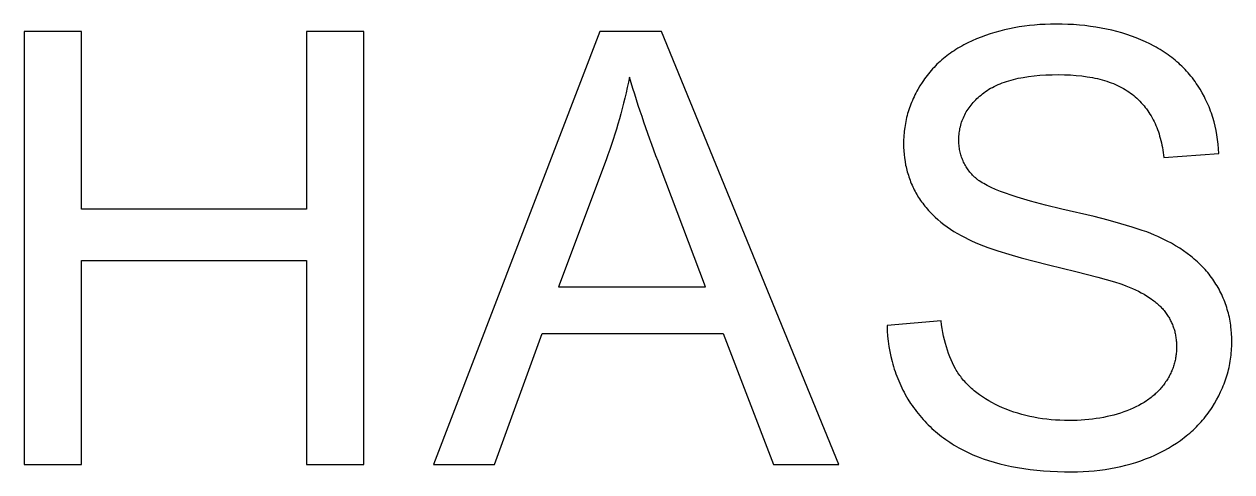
# Model space of a CAD drawing. Extents: x -150 to 1338, y -50 to 2906.
# Drawn here: x 869.9 to 981, y 1950 to 1991.2 of the extents above; entities that cross this region are included whole.
import ezdxf

# ---------------------------------------------------------------- set-up
doc = ezdxf.new("R2010")
doc.units = 0
doc.header["$MEASUREMENT"] = 0
doc.layers.get('0').update_dxf_attribs({"linetype": 'CONTINUOUS'})

msp = doc.modelspace()

# ---------------------------------------------------------------- linework, layer by layer
for p, q in [((869.91, 1990.52), (869.91, 1950.68)), ((875.18, 1990.52), (869.91, 1990.52)), ((875.18, 1974.16), (875.18, 1990.52)), ((895.89, 1990.52), (895.89, 1974.16)), ((901.16, 1990.52), (895.89, 1990.52)), ((901.16, 1950.68), (901.16, 1990.52)), ((922.86, 1990.52), (907.57, 1950.68)), ((928.54, 1990.52), (922.86, 1990.52)), ((944.85, 1950.68), (928.54, 1990.52)), ((974.73, 1978.91), (979.78, 1979.29)), ((923.43, 1978.72), (919.06, 1967.04)), ((932.57, 1967.04), (928.41, 1978.07)), ((895.89, 1974.16), (875.18, 1974.16)), ((875.18, 1969.46), (895.89, 1969.46)), ((875.18, 1950.68), (875.18, 1969.46)), ((895.89, 1969.46), (895.89, 1950.68)), ((919.06, 1967.04), (932.57, 1967.04)), ((954.24, 1963.91), (949.27, 1963.48)), ((913.16, 1950.68), (917.54, 1962.74)), ((917.54, 1962.74), (934.2, 1962.74)), ((934.2, 1962.74), (938.84, 1950.68)), ((869.91, 1950.68), (875.18, 1950.68)), ((895.89, 1950.68), (901.16, 1950.68)), ((907.57, 1950.68), (913.16, 1950.68)), ((938.84, 1950.68), (944.85, 1950.68))]:
    msp.add_line(p, q)
for points in [[(979.78, 1979.29), (979.76, 1979.73), (979.72, 1980.16), (979.67, 1980.58), (979.61, 1981), (979.53, 1981.41), (979.44, 1981.82), (979.34, 1982.22), (979.23, 1982.62), (979.1, 1983), (979.03, 1983.2), (978.95, 1983.39), (978.88, 1983.58), (978.8, 1983.77), (978.72, 1983.95), (978.63, 1984.14), (978.54, 1984.32), (978.45, 1984.51), (978.25, 1984.87), (978.05, 1985.22), (977.83, 1985.57), (977.71, 1985.74), (977.59, 1985.91), (977.47, 1986.08), (977.35, 1986.24), (977.22, 1986.4), (977.09, 1986.56), (976.95, 1986.72), (976.82, 1986.87), (976.68, 1987.02), (976.53, 1987.17), (976.39, 1987.32), (976.24, 1987.46), (976.09, 1987.6), (975.93, 1987.74), (975.77, 1987.87), (975.61, 1988), (975.45, 1988.13), (975.28, 1988.26), (975.11, 1988.38), (974.93, 1988.5), (974.76, 1988.62), (974.58, 1988.74), (974.39, 1988.85), (974.21, 1988.96), (974.02, 1989.07), (973.83, 1989.18), (973.43, 1989.38), (973.03, 1989.57), (972.61, 1989.76), (972.18, 1989.93), (971.75, 1990.09), (971.31, 1990.24), (970.86, 1990.39), (970.4, 1990.51), (969.93, 1990.63), (969.46, 1990.74), (968.97, 1990.84), (968.48, 1990.92), (967.98, 1990.99), (967.47, 1991.06), (966.96, 1991.11), (966.43, 1991.15), (965.9, 1991.17), (965.36, 1991.19), (964.81, 1991.2), (964.31, 1991.19), (963.82, 1991.17), (963.33, 1991.15), (962.84, 1991.11), (962.37, 1991.06), (961.9, 1991), (961.43, 1990.94), (960.97, 1990.86), (960.52, 1990.77), (960.07, 1990.66), (959.63, 1990.55), (959.19, 1990.43), (958.76, 1990.3), (958.33, 1990.16), (957.91, 1990), (957.5, 1989.84), (957.1, 1989.66), (956.7, 1989.48), (956.32, 1989.28), (956.14, 1989.18), (955.95, 1989.08), (955.78, 1988.97), (955.6, 1988.86), (955.43, 1988.75), (955.26, 1988.64), (955.09, 1988.52), (954.92, 1988.4), (954.76, 1988.28), (954.61, 1988.16), (954.45, 1988.03), (954.3, 1987.9), (954.15, 1987.77), (954.01, 1987.64), (953.86, 1987.5), (953.72, 1987.37), (953.59, 1987.22), (953.45, 1987.08), (953.32, 1986.93), (953.2, 1986.79), (953.07, 1986.63), (952.95, 1986.48), (952.83, 1986.33), (952.72, 1986.17), (952.61, 1986.01), (952.5, 1985.84), (952.29, 1985.51), (952.1, 1985.18), (952.01, 1985.02), (951.92, 1984.85), (951.83, 1984.68), (951.75, 1984.51), (951.67, 1984.34), (951.6, 1984.17), (951.53, 1984), (951.46, 1983.83), (951.39, 1983.66), (951.33, 1983.48), (951.27, 1983.31), (951.22, 1983.13), (951.16, 1982.96), (951.12, 1982.78), (951.07, 1982.6), (951.03, 1982.42), (950.99, 1982.24), (950.96, 1982.06), (950.92, 1981.88), (950.9, 1981.7), (950.87, 1981.52), (950.85, 1981.33), (950.83, 1981.15), (950.81, 1980.97), (950.8, 1980.78), (950.79, 1980.59), (950.79, 1980.41), (950.79, 1980.22), (950.79, 1979.88), (950.81, 1979.54), (950.84, 1979.21), (950.87, 1978.88), (950.92, 1978.55), (950.98, 1978.23), (951.02, 1978.07), (951.05, 1977.91), (951.09, 1977.76), (951.13, 1977.6), (951.18, 1977.45), (951.23, 1977.29), (951.28, 1977.14), (951.33, 1976.99), (951.38, 1976.84), (951.44, 1976.69), (951.5, 1976.54), (951.57, 1976.39), (951.63, 1976.24), (951.7, 1976.1), (951.77, 1975.95), (951.85, 1975.81), (951.93, 1975.67), (952.01, 1975.53), (952.17, 1975.24), (952.26, 1975.11), (952.36, 1974.97), (952.45, 1974.84), (952.55, 1974.71), (952.65, 1974.57), (952.75, 1974.44), (952.86, 1974.32), (952.97, 1974.19), (953.08, 1974.06), (953.2, 1973.94), (953.44, 1973.69), (953.69, 1973.45), (953.95, 1973.22), (954.22, 1972.99), (954.5, 1972.77), (954.8, 1972.55), (955.1, 1972.34), (955.42, 1972.13), (955.75, 1971.93), (956.09, 1971.74), (956.44, 1971.55), (956.73, 1971.4), (957.04, 1971.25), (957.38, 1971.11), (957.75, 1970.95), (958.14, 1970.8), (958.55, 1970.65), (959.46, 1970.34), (960.48, 1970.02), (961.59, 1969.7), (962.81, 1969.38), (964.13, 1969.05), (966.63, 1968.44), (968.65, 1967.91), (970.18, 1967.47), (970.76, 1967.29), (971.01, 1967.2), (971.22, 1967.12), (971.53, 1967), (971.83, 1966.87), (972.11, 1966.75), (972.38, 1966.62), (972.65, 1966.48), (972.9, 1966.34), (973.14, 1966.2), (973.37, 1966.05), (973.59, 1965.9), (973.69, 1965.83), (973.8, 1965.75), (973.9, 1965.67), (973.99, 1965.59), (974.09, 1965.51), (974.18, 1965.43), (974.27, 1965.35), (974.35, 1965.27), (974.44, 1965.19), (974.52, 1965.1), (974.59, 1965.02), (974.67, 1964.93), (974.74, 1964.84), (974.81, 1964.76), (974.94, 1964.58), (975, 1964.49), (975.06, 1964.4), (975.12, 1964.31), (975.18, 1964.22), (975.23, 1964.13), (975.29, 1964.03), (975.34, 1963.94), (975.38, 1963.84), (975.43, 1963.74), (975.47, 1963.65), (975.51, 1963.55), (975.55, 1963.45), (975.59, 1963.35), (975.62, 1963.25), (975.66, 1963.14), (975.69, 1963.04), (975.72, 1962.94), (975.74, 1962.83), (975.77, 1962.73), (975.79, 1962.62), (975.81, 1962.51), (975.83, 1962.4), (975.84, 1962.29), (975.86, 1962.18), (975.87, 1962.07), (975.88, 1961.96), (975.89, 1961.84), (975.89, 1961.73), (975.9, 1961.61), (975.9, 1961.49), (975.9, 1961.38), (975.89, 1961.26), (975.89, 1961.15), (975.88, 1961.04), (975.87, 1960.92), (975.86, 1960.81), (975.84, 1960.7), (975.83, 1960.59), (975.81, 1960.48), (975.79, 1960.37), (975.76, 1960.26), (975.74, 1960.15), (975.71, 1960.04), (975.68, 1959.93), (975.65, 1959.82), (975.61, 1959.71), (975.57, 1959.61), (975.54, 1959.5), (975.49, 1959.4), (975.45, 1959.29), (975.41, 1959.19), (975.36, 1959.08), (975.31, 1958.98), (975.25, 1958.88), (975.2, 1958.77), (975.14, 1958.67), (975.08, 1958.57), (975.02, 1958.47), (974.96, 1958.37), (974.89, 1958.27), (974.83, 1958.17), (974.76, 1958.07), (974.68, 1957.97), (974.61, 1957.88), (974.54, 1957.79), (974.46, 1957.69), (974.38, 1957.6), (974.3, 1957.51), (974.21, 1957.42), (974.12, 1957.34), (974.03, 1957.25), (973.94, 1957.17), (973.85, 1957.08), (973.75, 1957), (973.65, 1956.92), (973.55, 1956.84), (973.45, 1956.76), (973.34, 1956.68), (973.23, 1956.61), (973.12, 1956.53), (972.9, 1956.39), (972.66, 1956.25), (972.41, 1956.11), (972.16, 1955.98), (971.89, 1955.86), (971.62, 1955.74), (971.33, 1955.62), (971.04, 1955.52), (970.74, 1955.41), (970.44, 1955.32), (970.13, 1955.23), (969.82, 1955.15), (969.5, 1955.08), (969.18, 1955.01), (968.85, 1954.95), (968.51, 1954.9), (968.17, 1954.85), (967.82, 1954.82), (967.47, 1954.78), (967.11, 1954.76), (966.75, 1954.74), (966.38, 1954.73), (966.01, 1954.73), (965.58, 1954.73), (965.17, 1954.75), (964.76, 1954.77), (964.35, 1954.8), (963.95, 1954.84), (963.55, 1954.89), (963.16, 1954.95), (962.78, 1955.02), (962.4, 1955.1), (962.02, 1955.18), (961.66, 1955.28), (961.29, 1955.39), (960.93, 1955.5), (960.58, 1955.62), (960.23, 1955.76), (959.89, 1955.9), (959.56, 1956.05), (959.23, 1956.21), (958.92, 1956.37), (958.62, 1956.54), (958.33, 1956.71), (958.05, 1956.89), (957.78, 1957.08), (957.53, 1957.27), (957.4, 1957.37), (957.28, 1957.47), (957.16, 1957.57), (957.05, 1957.67), (956.93, 1957.77), (956.82, 1957.87), (956.72, 1957.98), (956.61, 1958.09), (956.51, 1958.2), (956.41, 1958.31), (956.31, 1958.42), (956.22, 1958.53), (956.13, 1958.64), (956.04, 1958.76), (955.95, 1958.88), (955.87, 1958.99), (955.79, 1959.12), (955.71, 1959.24), (955.64, 1959.37), (955.56, 1959.49), (955.42, 1959.76), (955.29, 1960.03), (955.16, 1960.3), (955.04, 1960.59), (954.93, 1960.89), (954.82, 1961.19), (954.73, 1961.5), (954.63, 1961.82), (954.55, 1962.15), (954.47, 1962.48), (954.4, 1962.83), (954.34, 1963.18), (954.29, 1963.54), (954.24, 1963.91)], [(949.27, 1963.48), (949.29, 1962.98), (949.32, 1962.49), (949.38, 1962.01), (949.44, 1961.53), (949.53, 1961.06), (949.62, 1960.6), (949.74, 1960.14), (949.8, 1959.91), (949.86, 1959.69), (949.93, 1959.46), (950.01, 1959.24), (950.09, 1959.02), (950.17, 1958.8), (950.25, 1958.59), (950.34, 1958.37), (950.43, 1958.16), (950.53, 1957.94), (950.63, 1957.73), (950.73, 1957.53), (950.84, 1957.32), (950.95, 1957.11), (951.07, 1956.91), (951.19, 1956.7), (951.44, 1956.3), (951.57, 1956.11), (951.71, 1955.92), (951.85, 1955.73), (951.99, 1955.54), (952.13, 1955.36), (952.28, 1955.18), (952.43, 1955), (952.58, 1954.83), (952.74, 1954.66), (952.9, 1954.49), (953.06, 1954.32), (953.23, 1954.16), (953.4, 1954), (953.57, 1953.85), (953.74, 1953.7), (953.92, 1953.55), (954.1, 1953.4), (954.28, 1953.26), (954.47, 1953.12), (954.66, 1952.98), (954.85, 1952.85), (955.05, 1952.72), (955.25, 1952.59), (955.45, 1952.46), (955.65, 1952.34), (955.86, 1952.22), (956.29, 1951.99), (956.72, 1951.78), (957.17, 1951.58), (957.64, 1951.39), (958.12, 1951.21), (958.61, 1951.04), (959.12, 1950.89), (959.64, 1950.74), (960.17, 1950.62), (960.72, 1950.5), (961.28, 1950.39), (961.85, 1950.3), (962.44, 1950.22), (963.04, 1950.15), (963.65, 1950.1), (964.28, 1950.06), (964.93, 1950.02), (965.58, 1950.01), (966.25, 1950), (966.78, 1950.01), (967.3, 1950.02), (967.82, 1950.05), (968.33, 1950.1), (968.83, 1950.15), (969.33, 1950.22), (969.82, 1950.3), (970.3, 1950.39), (970.77, 1950.49), (971.24, 1950.61), (971.71, 1950.73), (972.16, 1950.87), (972.61, 1951.02), (973.05, 1951.19), (973.49, 1951.36), (973.91, 1951.55), (974.33, 1951.75), (974.74, 1951.96), (975.14, 1952.18), (975.52, 1952.41), (975.9, 1952.65), (976.26, 1952.9), (976.43, 1953.03), (976.6, 1953.16), (976.77, 1953.3), (976.94, 1953.43), (977.1, 1953.57), (977.26, 1953.71), (977.41, 1953.85), (977.57, 1954), (977.72, 1954.14), (977.86, 1954.29), (978.01, 1954.45), (978.15, 1954.6), (978.28, 1954.76), (978.42, 1954.92), (978.55, 1955.08), (978.68, 1955.24), (978.8, 1955.41), (978.92, 1955.58), (979.04, 1955.75), (979.16, 1955.92), (979.38, 1956.28), (979.58, 1956.64), (979.78, 1957), (979.95, 1957.36), (980.04, 1957.54), (980.12, 1957.72), (980.19, 1957.91), (980.27, 1958.09), (980.34, 1958.28), (980.4, 1958.46), (980.46, 1958.65), (980.52, 1958.84), (980.58, 1959.03), (980.63, 1959.22), (980.68, 1959.4), (980.72, 1959.59), (980.76, 1959.79), (980.8, 1959.98), (980.83, 1960.17), (980.86, 1960.36), (980.89, 1960.56), (980.91, 1960.75), (980.93, 1960.94), (980.95, 1961.14), (980.96, 1961.34), (980.97, 1961.53), (980.98, 1961.73), (980.98, 1961.93), (980.97, 1962.33), (980.95, 1962.72), (980.92, 1963.11), (980.9, 1963.3), (980.87, 1963.49), (980.85, 1963.67), (980.82, 1963.86), (980.78, 1964.04), (980.75, 1964.23), (980.7, 1964.41), (980.66, 1964.59), (980.61, 1964.77), (980.56, 1964.95), (980.51, 1965.12), (980.45, 1965.3), (980.39, 1965.47), (980.33, 1965.64), (980.26, 1965.81), (980.19, 1965.98), (980.12, 1966.15), (980.05, 1966.31), (979.97, 1966.48), (979.88, 1966.64), (979.8, 1966.8), (979.71, 1966.96), (979.62, 1967.12), (979.52, 1967.27), (979.42, 1967.43), (979.22, 1967.74), (979.11, 1967.89), (978.99, 1968.04), (978.88, 1968.19), (978.76, 1968.33), (978.64, 1968.48), (978.51, 1968.62), (978.38, 1968.76), (978.24, 1968.9), (978.11, 1969.04), (977.97, 1969.18), (977.82, 1969.31), (977.67, 1969.45), (977.52, 1969.58), (977.37, 1969.71), (977.21, 1969.84), (976.88, 1970.09), (976.54, 1970.33), (976.18, 1970.57), (975.81, 1970.8), (975.43, 1971.03), (975.03, 1971.24), (974.61, 1971.45), (974.18, 1971.66), (973.87, 1971.79), (973.52, 1971.93), (973.15, 1972.08), (972.74, 1972.22), (971.82, 1972.52), (970.78, 1972.83), (969.61, 1973.15), (968.32, 1973.49), (965.35, 1974.18), (963.83, 1974.55), (962.45, 1974.91), (961.23, 1975.27), (960.68, 1975.45), (960.16, 1975.63), (959.69, 1975.81), (959.25, 1975.99), (958.85, 1976.16), (958.66, 1976.25), (958.49, 1976.34), (958.32, 1976.43), (958.16, 1976.52), (958.01, 1976.6), (957.88, 1976.69), (957.75, 1976.78), (957.69, 1976.82), (957.63, 1976.86), (957.57, 1976.91), (957.52, 1976.95), (957.47, 1976.99), (957.42, 1977.04), (957.32, 1977.13), (957.23, 1977.21), (957.14, 1977.3), (957.06, 1977.4), (956.97, 1977.49), (956.89, 1977.58), (956.81, 1977.68), (956.74, 1977.78), (956.67, 1977.88), (956.6, 1977.98), (956.54, 1978.08), (956.47, 1978.18), (956.42, 1978.29), (956.36, 1978.4), (956.31, 1978.5), (956.26, 1978.61), (956.21, 1978.73), (956.17, 1978.84), (956.13, 1978.95), (956.09, 1979.07), (956.05, 1979.18), (956.02, 1979.3), (955.99, 1979.42), (955.97, 1979.54), (955.94, 1979.67), (955.92, 1979.79), (955.91, 1979.92), (955.89, 1980.05), (955.88, 1980.17), (955.88, 1980.31), (955.87, 1980.44), (955.87, 1980.57), (955.87, 1980.72), (955.88, 1980.88), (955.89, 1981.03), (955.9, 1981.18), (955.92, 1981.33), (955.95, 1981.47), (955.97, 1981.62), (956.01, 1981.76), (956.04, 1981.9), (956.08, 1982.04), (956.13, 1982.18), (956.18, 1982.32), (956.23, 1982.46), (956.29, 1982.59), (956.35, 1982.73), (956.41, 1982.86), (956.48, 1982.99), (956.56, 1983.12), (956.64, 1983.25), (956.72, 1983.38), (956.81, 1983.5), (956.9, 1983.62), (956.99, 1983.75), (957.09, 1983.87), (957.2, 1983.99), (957.3, 1984.1), (957.42, 1984.22), (957.53, 1984.34), (957.65, 1984.45), (957.78, 1984.56), (957.91, 1984.67), (958.04, 1984.78), (958.18, 1984.89), (958.33, 1985), (958.48, 1985.1), (958.63, 1985.2), (958.79, 1985.29), (958.96, 1985.38), (959.13, 1985.47), (959.31, 1985.56), (959.49, 1985.64), (959.67, 1985.71), (959.86, 1985.79), (960.06, 1985.86), (960.26, 1985.93), (960.46, 1985.99), (960.67, 1986.05), (960.89, 1986.11), (961.11, 1986.16), (961.34, 1986.21), (961.57, 1986.26), (961.8, 1986.3), (962.29, 1986.38), (962.8, 1986.44), (963.32, 1986.49), (963.87, 1986.52), (964.44, 1986.54), (965.03, 1986.55), (965.59, 1986.54), (966.14, 1986.52), (966.67, 1986.48), (967.18, 1986.43), (967.68, 1986.36), (967.92, 1986.32), (968.15, 1986.28), (968.39, 1986.23), (968.61, 1986.18), (968.84, 1986.12), (969.06, 1986.07), (969.27, 1986), (969.48, 1985.94), (969.69, 1985.87), (969.89, 1985.8), (970.08, 1985.72), (970.28, 1985.64), (970.46, 1985.55), (970.65, 1985.46), (970.83, 1985.37), (971, 1985.28), (971.17, 1985.18), (971.34, 1985.07), (971.5, 1984.96), (971.66, 1984.85), (971.81, 1984.74), (971.96, 1984.62), (972.1, 1984.5), (972.24, 1984.37), (972.38, 1984.24), (972.52, 1984.11), (972.65, 1983.97), (972.77, 1983.83), (972.9, 1983.69), (973.02, 1983.54), (973.13, 1983.39), (973.24, 1983.23), (973.35, 1983.07), (973.45, 1982.91), (973.55, 1982.75), (973.65, 1982.58), (973.74, 1982.4), (973.83, 1982.23), (973.92, 1982.05), (974, 1981.86), (974.07, 1981.68), (974.15, 1981.49), (974.22, 1981.29), (974.28, 1981.09), (974.34, 1980.89), (974.4, 1980.69), (974.46, 1980.48), (974.51, 1980.26), (974.55, 1980.05), (974.6, 1979.83), (974.63, 1979.61), (974.67, 1979.38), (974.7, 1979.15), (974.73, 1978.91)]]:
    msp.add_lwpolyline(points)
at = {"extrusion": (0, 0, -1)}
for centre, radius, start, end in [((-875.78, 1996.27), 50.78, 191.2917, 200.2204), ((-1030.07, 2017.46), 109.03, 338.8192, 343.4086)]:
    msp.add_arc(centre, radius, start, end, dxfattribs=at)

doc.saveas('drawing.dxf')
